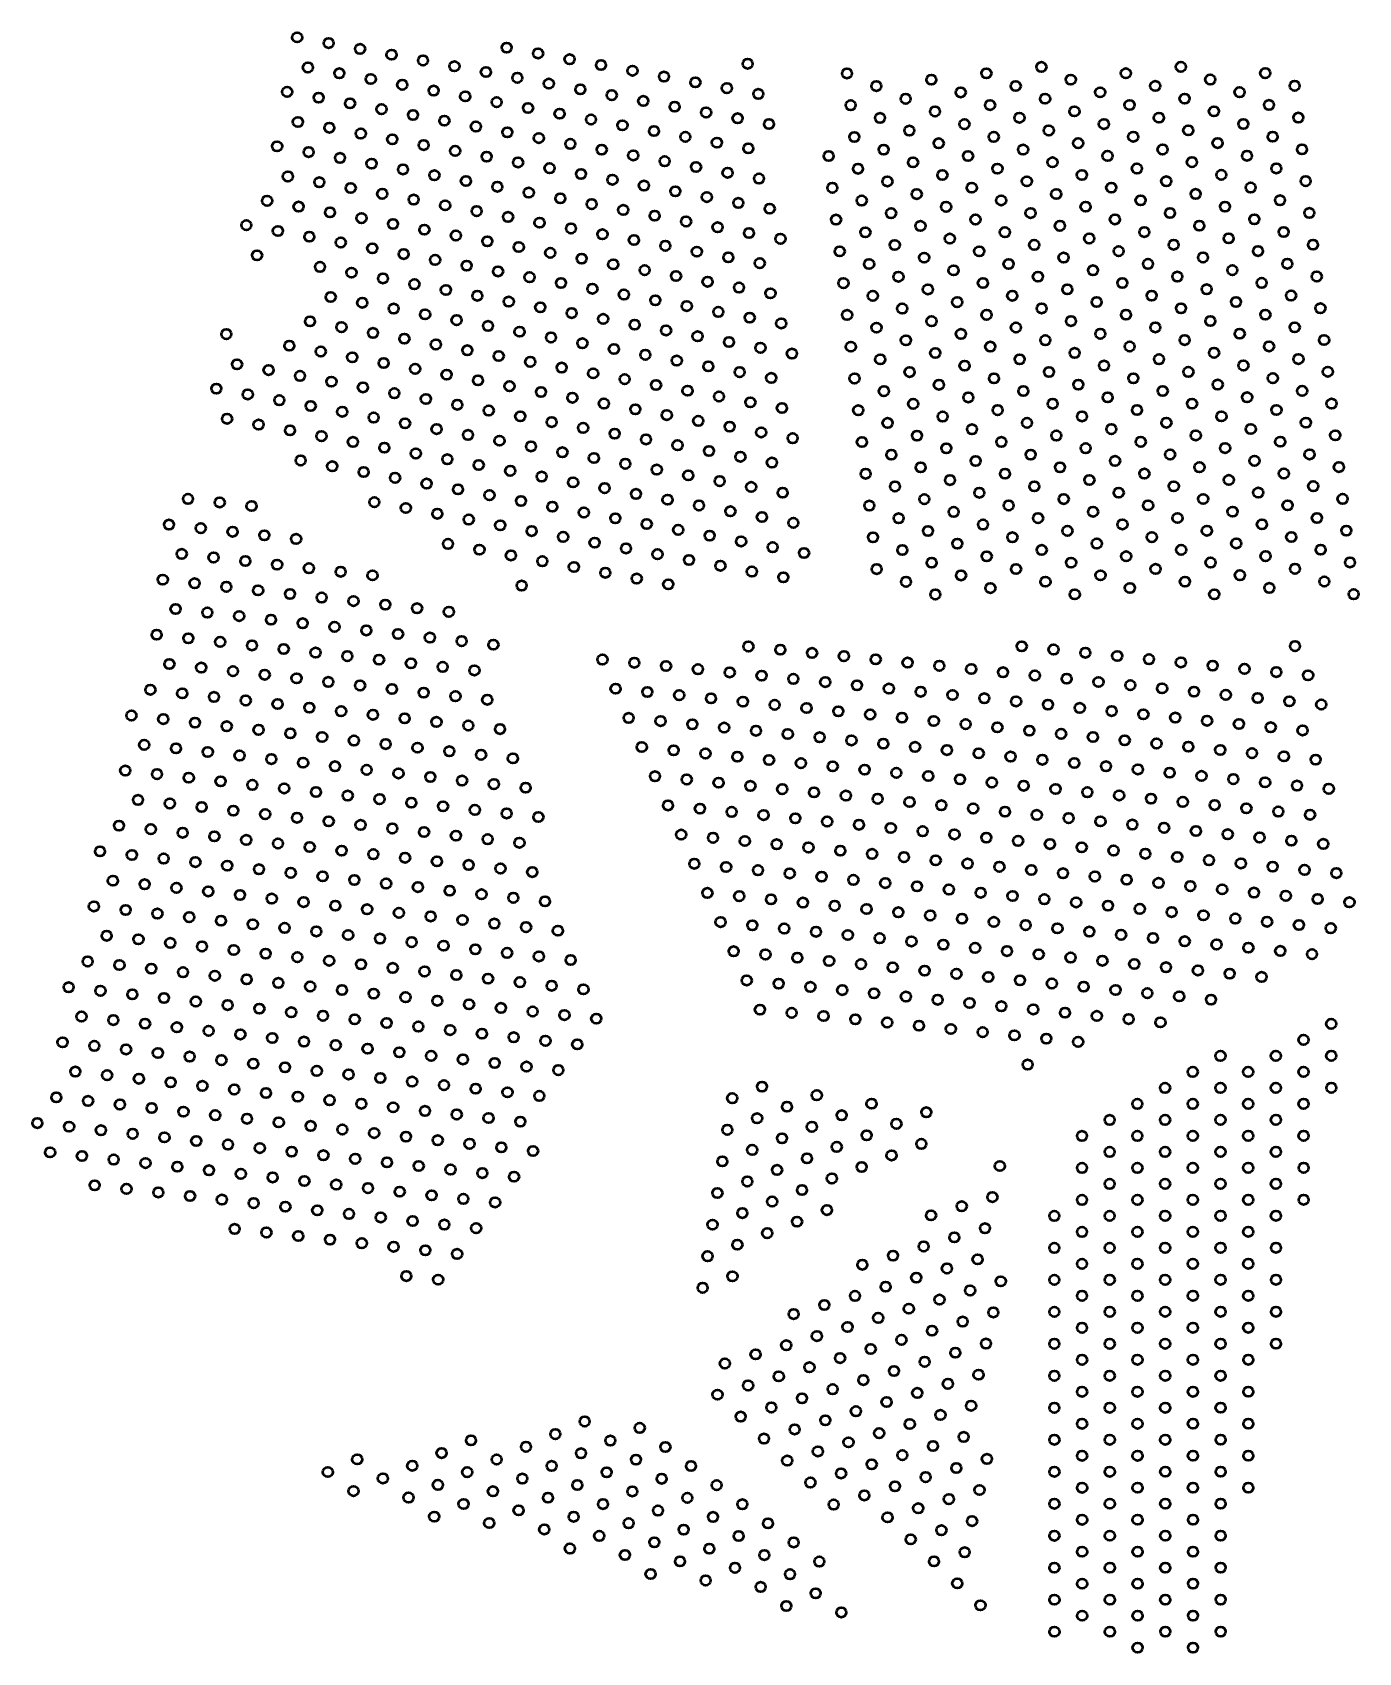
# Model space of a CAD drawing. Header units: millimetres. Extents: x 122 to 472, y 137 to 339.
# Drawn here: x 121.5 to 287.4, y 136.7 to 339.3 of the extents above; entities that cross this region are included whole.
import ezdxf

# ---------------------------------------------------------------- set-up
doc = ezdxf.new("R2010")
doc.units = ezdxf.units.MM
doc.header["$LTSCALE"] = 0.75
doc.layers.add('Visible', color=7, linetype='Continuous', lineweight=50)

msp = doc.modelspace()

# ---------------------------------------------------------------- linework, layer by layer
at = {"layer": 'Visible'}
for centre in [(154.639261, 338.665163), (158.57341, 337.942341), (162.507558, 337.219519), (166.441707, 336.496696), (170.375856, 335.773874), (180.837211, 337.373891), (184.77136, 336.651069), (188.705509, 335.928246), (155.980353, 334.896679), (159.914501, 334.173857), (174.310005, 335.051052), (178.244154, 334.328229), (192.639658, 335.205424), (196.573807, 334.482602), (200.507956, 333.759779), (210.969311, 335.359797), (223.397479, 334.153573), (240.833071, 334.165666), (247.71499, 334.965158), (258.268662, 334.177758), (265.150582, 334.977251), (275.704254, 334.18985), (153.387296, 331.851018), (163.84865, 333.451035), (167.782799, 332.728212), (171.716948, 332.00539), (182.178303, 333.605407), (186.112452, 332.882585), (190.046601, 332.159762), (204.442105, 333.036957), (208.376254, 332.314135), (227.069233, 332.566681), (233.951152, 333.366173), (237.622905, 331.779281), (244.504824, 332.578773), (251.386743, 333.378266), (255.058497, 331.791373), (261.940416, 332.590865), (268.822335, 333.390358), (272.494088, 331.803465), (279.376007, 332.602958), (157.321445, 331.128195), (161.255593, 330.405373), (165.189742, 329.682551), (175.651097, 331.282568), (179.585246, 330.559745), (183.519395, 329.836923), (193.98075, 331.43694), (197.914899, 330.714118), (201.849048, 329.991295), (212.310403, 331.591312), (223.859067, 330.180296), (230.740986, 330.979788), (241.294658, 330.192388), (248.176577, 330.99188), (258.73025, 330.20448), (265.612169, 331.003973), (276.165841, 330.216572), (154.728388, 328.082534), (169.123891, 328.959728), (173.05804, 328.236906), (187.453544, 329.114101), (191.387693, 328.391278), (195.321842, 327.668456), (205.783197, 329.268473), (209.717346, 328.545651), (213.651495, 327.822828), (227.53082, 328.593403), (234.412739, 329.392895), (238.084492, 327.806003), (244.966411, 328.605495), (251.848331, 329.404988), (255.520084, 327.818095), (262.402003, 328.617587), (269.283922, 329.41708), (272.955675, 327.830187), (279.837594, 328.62968), (158.662536, 327.359711), (162.596685, 326.636889), (166.530834, 325.914066), (176.992189, 327.514084), (180.926338, 326.791261), (184.860487, 326.068439), (199.255991, 326.945634), (203.19014, 326.222811), (224.320654, 326.207018), (231.202573, 327.00651), (241.756245, 326.21911), (248.638165, 327.018602), (259.191837, 326.231202), (266.073756, 327.030695), (276.627428, 326.243295), (152.135331, 325.036872), (156.069479, 324.314049), (160.003628, 323.591227), (170.464983, 325.191244), (174.399132, 324.468422), (178.333281, 323.745599), (188.794636, 325.345617), (192.728785, 324.622794), (196.662934, 323.899972), (207.124289, 325.499989), (211.058438, 324.777167), (221.110488, 323.820632), (227.992407, 324.620125), (234.874326, 325.419617), (238.546079, 323.832725), (245.427999, 324.632217), (252.309918, 325.43171), (255.981671, 323.844817), (262.86359, 324.64431), (269.745509, 325.443802), (273.417263, 323.856909), (280.299182, 324.656402), (163.937777, 322.868405), (167.871926, 322.145582), (182.26743, 323.022777), (186.201579, 322.299955), (190.135728, 321.577132), (200.597083, 323.17715), (204.531232, 322.454327), (208.465381, 321.731505), (224.782241, 322.23374), (231.66416, 323.033232), (242.217833, 322.245832), (249.099752, 323.045325), (259.653424, 322.257924), (266.535343, 323.057417), (277.089016, 322.270017), (153.476423, 321.268388), (157.410571, 320.545565), (161.34472, 319.822743), (171.806075, 321.42276), (175.740224, 320.699938), (179.674373, 319.977115), (194.069877, 320.85431), (198.004026, 320.131488), (212.39953, 321.008683), (221.572075, 319.847355), (228.453994, 320.646847), (235.335913, 321.44634), (239.007667, 319.859447), (245.889586, 320.658939), (252.771505, 321.458432), (256.443258, 319.871539), (263.325177, 320.671032), (270.207097, 321.470524), (273.87885, 319.883631), (280.760769, 320.683124), (150.883366, 318.222726), (154.817514, 317.499904), (165.278869, 319.099921), (169.213018, 318.377098), (173.147167, 317.654276), (183.608522, 319.254293), (187.542671, 318.531471), (191.47682, 317.808648), (201.938175, 319.408665), (205.872324, 318.685843), (209.806473, 317.963021), (225.243828, 318.260462), (232.125747, 319.059954), (235.797501, 317.473062), (242.67942, 318.272554), (249.561339, 319.072047), (253.233092, 317.485154), (260.115011, 318.284646), (266.996931, 319.084139), (270.668684, 317.497246), (277.550603, 318.296739), (158.751663, 316.777081), (162.685812, 316.054259), (177.081316, 316.931454), (181.015465, 316.208631), (184.949614, 315.485809), (195.410969, 317.085826), (199.345118, 316.363004), (203.279267, 315.640181), (213.740622, 317.240198), (222.033662, 315.874077), (228.915581, 316.673569), (239.469254, 315.886169), (246.351173, 316.685661), (256.904845, 315.898261), (263.786765, 316.697754), (274.340437, 315.910354), (281.222356, 316.709846), (148.290309, 315.177064), (152.224457, 314.454242), (156.158606, 313.731419), (166.619961, 315.331437), (170.55411, 314.608614), (174.488259, 313.885792), (188.883763, 314.762987), (192.817912, 314.040164), (207.213416, 314.917359), (211.147565, 314.194537), (215.081714, 313.471714), (225.705415, 314.287184), (232.587335, 315.086676), (236.259088, 313.499784), (243.141007, 314.299276), (250.022926, 315.098769), (253.694679, 313.511876), (260.576599, 314.311369), (267.458518, 315.110861), (271.130271, 313.523968), (278.01219, 314.323461), (149.631401, 311.40858), (160.092755, 313.008597), (164.026904, 312.285775), (167.961053, 311.562952), (178.422408, 313.16297), (182.356557, 312.440147), (186.290706, 311.717325), (196.752061, 313.317342), (200.68621, 312.59452), (204.620359, 311.871697), (222.495249, 311.900799), (229.377169, 312.700291), (239.930841, 311.912891), (246.81276, 312.712384), (257.366433, 311.924983), (264.248352, 312.724476), (274.802024, 311.937076), (281.683943, 312.736568), (157.499698, 309.962935), (171.895202, 310.84013), (175.829351, 310.117308), (179.7635, 309.394485), (190.224855, 310.994503), (194.159004, 310.27168), (198.093153, 309.548858), (208.554508, 311.148875), (212.488657, 310.426053), (226.167003, 310.313906), (233.048922, 311.113399), (236.720675, 309.526506), (243.602594, 310.325998), (250.484513, 311.125491), (254.156267, 309.538598), (261.038186, 310.338091), (267.920105, 311.137583), (271.591858, 309.55069), (278.473777, 310.350183), (161.433847, 309.240113), (165.367996, 308.517291), (169.302145, 307.794468), (183.697649, 308.671663), (187.631798, 307.948841), (202.027302, 308.826035), (205.961451, 308.103213), (209.8956, 307.380391), (222.956837, 307.927521), (229.838756, 308.727013), (240.392428, 307.939613), (247.274347, 308.739106), (257.82802, 307.951705), (264.709939, 308.751198), (275.263611, 307.963798), (282.145531, 308.76329), (158.84079, 306.194451), (162.774939, 305.471629), (173.236294, 307.071646), (177.170443, 306.348824), (181.104592, 305.626001), (191.565947, 307.226018), (195.500096, 306.503196), (199.434245, 305.780374), (213.829749, 306.657568), (226.62859, 306.340628), (233.510509, 307.140121), (237.182262, 305.553228), (244.064181, 306.35272), (250.946101, 307.152213), (254.617854, 305.56532), (261.499773, 306.364813), (268.381692, 307.164305), (272.053445, 305.577413), (278.935365, 306.376905), (166.709088, 304.748807), (170.643237, 304.025984), (174.577386, 303.303162), (185.038741, 304.903179), (188.97289, 304.180357), (192.907039, 303.457534), (203.368394, 305.057551), (207.302543, 304.334729), (211.236692, 303.611907), (223.418424, 303.954243), (230.300343, 304.753735), (240.854015, 303.966335), (247.735935, 304.765828), (258.289607, 303.978428), (265.171526, 304.77792), (275.725199, 303.99052), (282.607118, 304.790012), (145.786379, 301.548772), (156.247733, 303.14879), (160.181882, 302.425967), (164.116031, 301.703145), (178.511535, 302.58034), (182.445684, 301.857517), (196.841188, 302.734712), (200.775337, 302.01189), (204.709486, 301.289067), (215.17084, 302.889084), (227.090177, 302.36735), (233.972096, 303.166843), (237.643849, 301.57995), (244.525769, 302.379443), (251.407688, 303.178935), (255.079441, 301.592042), (261.96136, 302.391535), (268.843279, 303.191027), (272.515033, 301.604135), (279.396952, 302.403627), (153.654676, 300.103128), (157.588825, 299.380305), (168.05018, 300.980323), (171.984329, 300.2575), (175.918478, 299.534678), (186.379833, 301.134695), (190.313982, 300.411873), (194.248131, 299.68905), (208.643635, 300.566245), (212.577784, 299.843423), (223.880011, 299.980965), (230.76193, 300.780458), (241.315603, 299.993057), (248.197522, 300.79255), (258.751194, 300.00515), (265.633113, 300.804642), (276.186786, 300.017242), (283.068705, 300.816734), (147.12747, 297.780288), (161.522974, 298.657483), (165.457123, 297.934661), (169.391272, 297.211838), (179.852627, 298.811856), (183.786776, 298.089033), (187.720925, 297.366211), (198.18228, 298.966228), (202.116429, 298.243406), (206.050578, 297.520583), (216.511932, 299.1206), (227.551764, 298.394072), (234.433683, 299.193565), (238.105437, 297.606672), (244.987356, 298.406165), (251.869275, 299.205657), (255.541028, 297.618765), (262.422947, 298.418257), (269.304867, 299.217749), (272.97662, 297.630857), (279.858539, 298.430349), (151.061619, 297.057466), (154.995768, 296.334644), (158.929917, 295.611821), (173.325421, 296.489016), (177.25957, 295.766194), (191.655074, 296.643388), (195.589223, 295.920566), (199.523372, 295.197744), (209.984727, 296.797761), (213.918875, 296.074939), (224.341598, 296.007687), (231.223517, 296.80718), (234.895271, 295.220287), (241.77719, 296.01978), (248.659109, 296.819272), (252.330862, 295.232379), (259.212781, 296.031872), (266.094701, 296.831364), (269.766454, 295.244472), (276.648373, 296.043964), (283.530292, 296.843457), (144.534414, 294.734627), (148.468562, 294.011804), (152.402711, 293.288982), (162.864066, 294.888999), (166.798215, 294.166177), (170.732364, 293.443354), (181.193719, 295.043371), (185.127868, 294.320549), (189.062017, 293.597727), (203.457521, 294.474921), (207.39167, 293.752099), (228.013351, 294.420795), (238.567024, 293.633394), (245.448943, 294.432887), (256.002615, 293.645487), (262.884535, 294.444979), (273.438207, 293.657579), (280.320126, 294.457071), (156.33686, 292.56616), (160.271009, 291.843337), (174.666513, 292.720532), (178.600662, 291.99771), (182.534811, 291.274887), (192.996166, 292.874904), (196.930315, 292.152082), (200.864464, 291.42926), (211.325819, 293.029277), (215.259967, 292.306454), (224.803185, 292.034409), (231.685105, 292.833902), (235.356858, 291.247009), (242.238777, 292.046502), (249.120696, 292.845994), (252.792449, 291.259101), (259.674369, 292.058594), (266.556288, 292.858086), (270.228041, 291.271194), (277.10996, 292.070686), (283.991879, 292.870179), (145.875505, 290.966143), (149.809654, 290.24332), (153.743803, 289.520498), (164.205158, 291.120515), (168.139307, 290.397693), (172.073456, 289.67487), (186.46896, 290.552065), (190.403109, 289.829243), (194.337258, 289.10642), (204.798613, 290.706437), (208.732762, 289.983615), (212.66691, 289.260793), (228.474939, 290.447517), (239.028611, 289.660116), (245.91053, 290.459609), (256.464203, 289.672209), (263.346122, 290.471701), (273.899794, 289.684301), (280.781713, 290.483794), (157.677952, 288.797676), (161.612101, 288.074853), (165.54625, 287.352031), (176.007605, 288.952048), (179.941754, 288.229226), (183.875903, 287.506403), (198.271407, 288.383598), (202.205556, 287.660776), (216.601059, 288.53797), (225.264773, 288.061131), (232.146692, 288.860624), (235.818445, 287.273731), (242.700364, 288.073224), (249.582283, 288.872716), (253.254037, 287.285824), (260.135956, 288.085316), (267.017875, 288.884809), (270.689628, 287.297916), (277.571547, 288.097408), (284.453467, 288.896901), (155.084895, 285.752014), (169.480399, 286.629208), (173.414548, 285.906386), (177.348697, 285.183564), (187.810052, 286.783581), (191.744201, 286.060759), (195.67835, 285.337936), (206.139705, 286.937953), (210.073853, 286.215131), (214.008002, 285.492309), (228.936526, 286.474239), (239.490198, 285.686839), (246.372117, 286.486331), (256.92579, 285.698931), (263.807709, 286.498423), (274.361381, 285.711023), (281.243301, 286.510516), (159.019044, 285.029191), (162.953193, 284.306369), (166.887342, 283.583547), (181.282846, 284.460741), (185.216995, 283.737919), (199.612499, 284.615114), (203.546648, 283.892292), (207.480797, 283.169469), (225.72636, 284.087854), (232.608279, 284.887346), (236.280032, 283.300453), (243.161951, 284.099946), (250.043871, 284.899438), (253.715624, 283.312546), (260.597543, 284.112038), (267.479462, 284.911531), (271.151215, 283.324638), (278.033135, 284.12413), (284.915054, 284.923623), (170.821491, 282.860724), (174.75564, 282.137902), (178.689789, 281.41508), (189.151144, 283.015097), (193.085293, 282.292274), (197.019442, 281.569452), (211.414945, 282.446647), (215.349094, 281.723825), (229.398113, 282.500961), (239.951785, 281.713561), (246.833705, 282.513053), (257.387377, 281.725653), (264.269296, 282.525145), (274.822969, 281.737745), (281.704888, 282.537238), (140.983669, 280.95294), (144.958633, 280.506111), (148.933598, 280.059282), (164.294285, 280.537885), (168.228434, 279.815063), (172.162583, 279.09224), (182.623938, 280.692257), (186.558087, 279.969435), (190.492236, 279.246613), (200.953591, 280.84663), (204.88774, 280.123807), (208.821888, 279.400985), (226.187947, 280.114576), (233.069866, 280.914068), (236.741619, 279.327175), (243.623539, 280.126668), (250.505458, 280.92616), (254.177211, 279.339268), (261.05913, 280.13876), (267.941049, 280.938253), (271.612803, 279.35136), (278.494722, 280.150853), (285.376641, 280.950345), (138.609221, 277.733935), (142.584186, 277.287106), (176.096732, 278.369418), (180.030881, 277.646596), (194.426385, 278.52379), (198.360534, 277.800968), (202.294683, 277.078146), (212.756037, 278.678163), (216.690186, 277.95534), (229.8597, 278.527683), (240.413373, 277.740283), (247.295292, 278.539775), (250.967045, 276.952883), (257.848964, 277.752375), (264.730883, 278.551868), (268.402637, 276.964975), (275.284556, 277.764467), (282.166475, 278.56396), (285.838228, 276.977067), (146.55915, 276.840276), (150.534115, 276.393447), (154.50908, 275.946618), (173.503675, 275.323756), (183.96503, 276.923773), (187.899179, 276.200951), (191.833328, 275.478129), (206.228831, 276.355323), (210.16298, 275.632501), (226.649534, 276.141298), (233.531453, 276.94079), (237.203207, 275.353898), (244.085126, 276.15339), (254.638798, 275.36599), (261.520717, 276.165482), (272.07439, 275.378082), (278.956309, 276.177575), (140.209738, 274.0681), (144.184703, 273.621271), (148.159667, 273.174442), (177.437824, 274.600934), (181.371973, 273.878112), (185.306122, 273.155289), (195.767477, 274.755306), (199.701626, 274.032484), (203.635775, 273.309662), (214.097129, 274.909679), (218.031278, 274.186856), (230.321287, 274.554405), (233.993041, 272.967512), (240.87496, 273.767005), (247.756879, 274.566497), (251.428632, 272.979605), (258.310551, 273.779097), (265.192471, 274.57859), (268.864224, 272.991697), (275.746143, 273.791189), (282.628062, 274.590682), (286.299815, 273.003789), (152.134632, 272.727612), (156.109597, 272.280783), (160.084561, 271.833954), (164.059526, 271.387125), (189.240271, 272.432467), (193.17442, 271.709645), (197.108569, 270.986822), (207.569923, 272.586839), (211.504072, 271.864017), (215.438221, 271.141195), (227.111121, 272.16802), (237.664794, 271.38062), (244.546713, 272.180112), (255.100385, 271.392712), (261.982305, 272.192204), (272.535977, 271.404804), (279.417896, 272.204297), (137.83529, 270.849094), (141.810255, 270.402265), (145.78522, 269.955436), (149.760184, 269.508607), (153.735149, 269.061778), (182.713065, 270.109627), (201.042718, 270.264), (230.782875, 270.581127), (234.454628, 268.994234), (241.336547, 269.793727), (248.218466, 270.593219), (251.890219, 269.006327), (258.772139, 269.805819), (265.654058, 270.605312), (269.325811, 269.018419), (276.20773, 269.817912), (283.089649, 270.617404), (286.761403, 269.030511), (139.435807, 267.183259), (157.710114, 268.614948), (161.685078, 268.168119), (165.660043, 267.72129), (169.635007, 267.274461), (173.609972, 266.827632), (143.410772, 266.73643), (147.385737, 266.289601), (151.360701, 265.842772), (155.335666, 265.395943), (159.310631, 264.949114), (137.06136, 263.964253), (141.036324, 263.517424), (145.011289, 263.070595), (163.285595, 264.502284), (167.26056, 264.055455), (171.235524, 263.608626), (175.210489, 263.161797), (148.986254, 262.623766), (152.961218, 262.176937), (156.936183, 261.730108), (160.911148, 261.283279), (164.886112, 260.83645), (179.185454, 262.714968), (192.817843, 260.859123), (211.075272, 262.492), (215.054917, 262.088979), (219.034562, 261.685958), (223.014207, 261.282936), (226.993852, 260.879915), (245.251281, 262.512793), (249.230926, 262.109772), (253.21057, 261.70675), (257.190215, 261.303729), (261.16986, 260.900708), (279.427289, 262.533585), (138.661877, 260.298418), (142.636841, 259.851589), (146.611806, 259.40476), (150.586771, 258.957931), (168.861077, 260.389621), (172.836041, 259.942791), (176.811006, 259.495962), (196.797488, 260.456101), (200.777133, 260.05308), (204.756778, 259.650059), (208.736423, 259.247037), (212.716068, 258.844016), (230.973497, 260.476894), (234.953142, 260.073873), (238.932786, 259.670851), (242.912431, 259.26783), (246.892076, 258.864809), (265.149505, 260.497686), (269.12915, 260.094665), (273.108795, 259.691644), (277.08844, 259.288622), (281.068085, 258.885601), (136.287429, 257.079413), (154.561735, 258.511102), (158.5367, 258.064273), (162.511665, 257.617444), (166.486629, 257.170615), (170.461594, 256.723786), (194.458639, 257.211138), (198.438284, 256.808117), (216.695713, 258.440995), (220.675358, 258.037973), (224.655003, 257.634952), (228.634647, 257.231931), (232.614292, 256.82891), (250.871721, 258.461787), (254.851366, 258.058766), (258.831011, 257.655745), (262.810656, 257.252723), (266.790301, 256.849702), (140.262394, 256.632583), (144.237358, 256.185754), (148.212323, 255.738925), (152.187288, 255.292096), (156.162252, 254.845267), (174.436558, 256.276957), (178.411523, 255.830127), (202.417929, 256.405096), (206.397574, 256.002074), (210.377219, 255.599053), (214.356863, 255.196032), (218.336508, 254.793011), (236.593937, 256.425888), (240.573582, 256.022867), (244.553227, 255.619846), (248.532872, 255.216824), (252.512517, 254.813803), (270.769946, 256.446681), (274.749591, 256.043659), (278.729236, 255.640638), (282.708881, 255.237617), (133.912981, 253.860407), (137.887946, 253.413578), (141.862911, 252.966749), (160.137217, 254.398438), (164.112181, 253.951609), (168.087146, 253.50478), (172.062111, 253.057951), (196.099435, 253.563154), (200.07908, 253.160133), (204.058724, 252.757111), (222.316153, 254.389989), (226.295798, 253.986968), (230.275443, 253.583947), (234.255088, 253.180925), (238.234733, 252.777904), (256.492162, 254.410782), (260.471807, 254.00776), (264.451452, 253.604739), (268.431097, 253.201718), (272.410742, 252.798697), (145.837875, 252.519919), (149.81284, 252.07309), (153.787805, 251.626261), (157.762769, 251.179432), (161.737734, 250.732603), (176.037075, 252.611122), (180.01204, 252.164293), (208.038369, 252.35409), (212.018014, 251.951069), (215.997659, 251.548048), (219.977304, 251.145026), (223.956949, 250.742005), (242.214378, 252.374883), (246.194023, 251.971861), (250.173668, 251.56884), (254.153313, 251.165819), (258.132958, 250.762797), (276.390387, 252.395675), (280.370032, 251.992654), (135.513498, 250.194572), (139.488463, 249.747743), (143.463428, 249.300914), (147.438392, 248.854085), (165.712698, 250.285774), (169.687663, 249.838945), (173.662628, 249.392116), (177.637592, 248.945287), (197.74023, 249.91517), (201.719875, 249.512149), (205.69952, 249.109127), (209.679165, 248.706106), (227.936594, 250.338984), (231.916239, 249.935962), (235.895884, 249.532941), (239.875529, 249.12992), (243.855174, 248.726898), (262.112603, 250.359776), (266.092248, 249.956755), (270.071893, 249.553734), (274.051538, 249.150712), (278.031182, 248.747691), (133.139051, 246.975566), (151.413357, 248.407255), (155.388322, 247.960426), (159.363286, 247.513597), (163.338251, 247.066768), (167.313215, 246.619939), (181.612557, 248.498458), (213.65881, 248.303085), (217.638455, 247.900063), (221.6181, 247.497042), (225.597745, 247.094021), (229.57739, 246.690999), (247.834819, 248.323877), (251.814464, 247.920856), (255.794109, 247.517835), (259.773754, 247.114813), (263.753399, 246.711792), (282.010827, 248.34467), (137.114015, 246.528737), (141.08898, 246.081908), (145.063945, 245.635079), (149.038909, 245.18825), (153.013874, 244.741421), (171.28818, 246.17311), (175.263145, 245.726281), (179.238109, 245.279452), (183.213074, 244.832623), (199.381026, 246.267186), (203.360671, 245.864164), (207.340316, 245.461143), (211.319961, 245.058122), (215.299606, 244.6551), (233.557035, 246.287978), (237.53668, 245.884957), (241.516325, 245.481935), (245.49597, 245.078914), (249.475615, 244.675893), (267.733043, 246.308771), (271.712688, 245.905749), (275.692333, 245.502728), (279.671978, 245.099707), (283.651623, 244.696685), (134.739568, 243.309731), (138.714532, 242.862902), (156.988839, 244.294592), (160.963803, 243.847762), (164.938768, 243.400933), (168.913732, 242.954104), (201.021822, 242.619201), (219.279251, 244.252079), (223.258896, 243.849058), (227.238541, 243.446036), (231.218186, 243.043015), (235.197831, 242.639994), (253.455259, 244.272872), (257.434904, 243.86985), (261.414549, 243.466829), (265.394194, 243.063808), (269.373839, 242.660786), (142.689497, 242.416073), (146.664462, 241.969244), (150.639426, 241.522415), (154.614391, 241.075586), (158.589355, 240.628757), (172.888697, 242.507275), (176.863662, 242.060446), (180.838626, 241.613617), (184.813591, 241.166788), (205.001467, 242.21618), (208.981112, 241.813159), (212.960757, 241.410137), (216.940402, 241.007116), (220.920047, 240.604095), (239.177476, 242.236973), (243.15712, 241.833951), (247.136765, 241.43093), (251.11641, 241.027909), (255.096055, 240.624887), (273.353484, 242.257765), (277.333129, 241.854744), (281.312774, 241.451722), (132.36512, 240.090725), (136.340085, 239.643896), (140.315049, 239.197067), (144.290014, 238.750238), (162.56432, 240.181928), (166.539285, 239.735098), (170.514249, 239.288269), (174.489214, 238.84144), (202.662618, 238.971217), (206.642263, 238.568196), (224.899692, 240.201073), (228.879336, 239.798052), (232.858981, 239.395031), (236.838626, 238.99201), (240.818271, 238.588988), (259.0757, 240.221866), (263.055345, 239.818845), (267.03499, 239.415823), (271.014635, 239.012802), (274.99428, 238.609781), (129.990672, 236.87172), (148.264979, 238.303409), (152.239943, 237.85658), (156.214908, 237.409751), (160.189872, 236.962922), (164.164837, 236.516093), (178.464179, 238.394611), (182.439143, 237.947782), (210.621908, 238.165174), (214.601553, 237.762153), (218.581197, 237.359132), (222.560842, 236.956111), (226.540487, 236.553089), (244.797916, 238.185967), (248.777561, 237.782946), (252.757206, 237.379924), (256.736851, 236.976903), (260.716496, 236.573882), (278.973925, 238.206759), (282.95357, 237.803738), (133.965637, 236.42489), (137.940602, 235.978061), (141.915566, 235.531232), (145.890531, 235.084403), (149.865496, 234.637574), (168.139802, 236.069264), (172.114766, 235.622434), (176.089731, 235.175605), (180.064696, 234.728776), (204.303413, 235.323233), (208.283058, 234.920211), (212.262703, 234.51719), (230.520132, 236.150068), (234.499777, 235.747047), (238.479422, 235.344025), (242.459067, 234.941004), (246.438712, 234.537983), (264.696141, 236.17086), (268.675786, 235.767839), (272.655431, 235.364818), (276.635076, 234.961797), (280.614721, 234.558775), (131.591189, 233.205885), (135.566154, 232.759056), (153.84046, 234.190745), (157.815425, 233.743916), (161.790389, 233.297087), (165.765354, 232.850258), (169.740319, 232.403429), (184.03966, 234.281947), (216.242348, 234.114169), (220.221993, 233.711148), (224.201638, 233.308126), (228.181283, 232.905105), (232.160928, 232.502084), (250.418357, 234.134961), (254.398002, 233.73194), (258.377647, 233.328919), (262.357292, 232.925897), (266.336937, 232.522876), (284.594366, 234.155754), (139.541119, 232.312227), (143.516083, 231.865397), (147.491048, 231.418568), (151.466013, 230.971739), (155.440977, 230.52491), (173.715283, 231.9566), (177.690248, 231.50977), (181.665213, 231.062941), (185.640177, 230.616112), (205.944209, 231.675249), (209.923854, 231.272227), (213.903499, 230.869206), (217.883144, 230.466185), (236.140573, 232.099062), (240.120218, 231.696041), (244.099863, 231.29302), (248.079508, 230.889998), (252.059153, 230.486977), (270.316582, 232.119855), (274.296227, 231.716834), (278.275872, 231.313812), (282.255516, 230.910791), (286.235161, 230.50777), (129.216742, 229.986879), (133.191706, 229.54005), (137.166671, 229.093221), (141.141636, 228.646392), (159.415942, 230.078081), (163.390906, 229.631252), (167.365871, 229.184423), (171.340836, 228.737594), (221.862789, 230.063163), (225.842434, 229.660142), (229.822079, 229.257121), (233.801724, 228.854099), (237.781369, 228.451078), (256.038798, 230.083956), (260.018443, 229.680934), (263.998088, 229.277913), (267.977732, 228.874892), (271.957377, 228.471871), (130.817259, 226.321044), (145.1166, 228.199563), (149.091565, 227.752733), (153.066529, 227.305904), (157.041494, 226.859075), (161.016459, 226.412246), (175.3158, 228.290765), (179.290765, 227.843936), (183.26573, 227.397107), (187.240694, 226.950277), (207.585005, 228.027264), (211.56465, 227.624243), (215.544295, 227.221222), (219.52394, 226.8182), (223.503585, 226.415179), (241.761014, 228.048057), (245.740659, 227.645035), (249.720304, 227.242014), (253.699949, 226.838993), (257.679593, 226.435972), (275.937022, 228.068849), (279.916667, 227.665828), (283.896312, 227.262807), (134.792223, 225.874215), (138.767188, 225.427386), (142.742153, 224.980557), (146.717117, 224.533728), (164.991423, 225.965417), (168.966388, 225.518588), (172.941353, 225.071759), (176.916317, 224.62493), (209.225801, 224.37928), (227.48323, 226.012158), (231.462875, 225.609136), (235.44252, 225.206115), (239.422165, 224.803094), (243.401809, 224.400072), (261.659238, 226.03295), (265.638883, 225.629929), (269.618528, 225.226908), (273.598173, 224.823886), (277.577818, 224.420865), (128.442811, 223.102038), (132.417776, 222.655209), (150.692082, 224.086899), (154.667046, 223.640069), (158.642011, 223.19324), (162.616976, 222.746411), (166.59194, 222.299582), (180.891282, 224.178101), (184.866246, 223.731272), (188.841211, 223.284443), (213.205446, 223.976259), (217.185091, 223.573237), (221.164736, 223.170216), (225.144381, 222.767195), (229.124026, 222.364173), (247.381454, 223.997051), (251.361099, 223.59403), (255.340744, 223.191009), (259.320389, 222.787987), (263.300034, 222.384966), (281.557463, 224.017844), (136.39274, 222.20838), (140.367705, 221.761551), (144.34267, 221.314722), (148.317634, 220.867893), (152.292599, 220.421064), (170.566905, 221.852753), (174.54187, 221.405924), (178.516834, 220.959095), (182.491799, 220.512266), (210.866597, 220.731296), (214.846242, 220.328274), (233.10367, 221.961152), (237.083315, 221.558131), (241.06296, 221.15511), (245.042605, 220.752088), (249.02225, 220.349067), (267.279679, 221.981945), (271.259324, 221.578923), (275.238969, 221.175902), (126.068363, 219.883032), (130.043328, 219.436203), (134.018293, 218.989374), (137.993257, 218.542545), (156.267563, 219.974235), (160.242528, 219.527405), (164.217493, 219.080576), (168.192457, 218.633747), (186.466763, 220.065437), (190.441728, 219.618608), (218.825886, 219.925253), (222.805531, 219.522232), (226.785176, 219.11921), (230.764821, 218.716189), (234.744466, 218.313168), (253.001895, 219.946046), (256.98154, 219.543024), (260.961185, 219.140003), (264.94083, 218.736982), (268.920475, 218.33396), (127.66888, 216.217198), (141.968222, 218.095716), (145.943187, 217.648887), (149.918151, 217.202058), (153.893116, 216.755229), (157.86808, 216.3084), (172.167422, 218.186918), (176.142387, 217.740089), (180.117351, 217.29326), (184.092316, 216.846431), (188.06728, 216.399602), (212.507392, 217.083311), (216.487037, 216.68029), (220.466682, 216.277269), (238.724111, 217.910147), (242.703756, 217.507125), (246.683401, 217.104104), (250.663046, 216.701083), (254.642691, 216.298061), (131.643845, 215.770368), (135.61881, 215.323539), (139.593774, 214.87671), (143.568739, 214.429881), (161.843045, 215.861571), (165.81801, 215.414741), (169.792974, 214.967912), (173.767939, 214.521083), (192.042245, 215.952773), (224.446327, 215.874248), (228.425972, 215.471226), (232.405617, 215.068205), (236.385262, 214.665184), (240.364907, 214.262162), (258.622336, 215.89504), (262.601981, 215.492019), (283.95844, 215.304671), (125.294433, 212.998192), (129.269397, 212.551363), (147.543703, 213.983052), (151.518668, 213.536223), (155.493633, 213.089394), (159.468597, 212.642565), (163.443562, 212.195736), (177.742904, 214.074254), (181.717868, 213.627425), (185.692833, 213.180596), (189.667797, 212.733767), (244.344552, 213.859141), (248.324197, 213.45612), (252.303842, 213.053098), (280.495092, 213.303365), (133.244362, 212.104534), (137.219327, 211.657704), (141.194291, 211.210875), (145.169256, 210.764046), (149.14422, 210.317217), (167.418527, 211.748907), (171.393491, 211.302078), (175.368456, 210.855248), (179.34342, 210.408419), (245.985348, 210.211157), (270.103542, 211.299448), (277.031745, 211.302059), (283.959948, 211.304671), (126.89495, 209.332357), (130.869914, 208.885528), (134.844879, 208.438699), (153.119185, 209.870388), (157.09415, 209.423559), (161.069114, 208.97673), (165.044079, 208.529901), (169.019044, 208.083072), (183.318385, 209.96159), (187.29335, 209.514761), (266.640195, 209.298142), (273.568397, 209.300754), (280.4966, 209.303365), (124.520502, 206.113351), (138.819844, 207.99187), (142.794808, 207.54504), (146.769773, 207.098211), (150.744737, 206.651382), (154.719702, 206.204553), (172.994008, 207.636243), (176.968973, 207.189414), (180.943937, 206.742584), (184.918902, 206.295755), (212.777607, 207.449787), (219.623036, 206.382034), (263.176847, 207.296837), (270.10505, 207.299448), (277.033253, 207.30206), (283.961455, 207.304671), (128.495467, 205.666522), (132.470431, 205.219693), (136.445396, 204.772864), (140.420361, 204.326035), (158.694667, 205.757724), (162.669631, 205.310895), (166.644596, 204.864066), (170.619561, 204.417237), (209.046658, 206.007558), (215.892088, 204.939805), (226.468465, 205.314281), (233.313895, 204.246528), (259.7135, 205.295531), (266.641702, 205.298143), (273.569905, 205.300754), (280.498108, 205.303366), (122.146054, 202.894345), (126.121019, 202.447516), (130.095984, 202.000687), (144.395325, 203.879206), (148.37029, 203.432376), (152.345254, 202.985547), (156.320219, 202.538718), (160.295184, 202.091889), (174.594525, 203.970408), (178.56949, 203.523579), (182.544454, 203.07675), (208.430191, 202.055348), (212.161139, 203.497576), (219.006569, 202.429824), (222.737517, 203.872052), (229.582946, 202.8043), (256.250152, 203.294225), (263.178355, 203.296837), (270.106558, 203.299448), (277.03476, 203.30206), (134.070948, 201.553858), (138.045913, 201.107029), (142.020877, 200.6602), (145.995842, 200.213371), (164.270148, 201.64506), (168.245113, 201.198231), (172.220078, 200.751402), (176.195042, 200.304573), (215.27562, 200.987595), (225.851998, 201.362071), (232.697428, 200.294318), (252.786805, 201.29292), (259.715007, 201.295531), (266.64321, 201.298143), (273.571413, 201.300754), (280.499616, 201.303366), (123.746571, 199.22851), (127.721536, 198.781681), (131.696501, 198.334852), (149.970807, 199.766542), (153.945771, 199.319713), (157.920736, 198.872883), (161.895701, 198.426054), (165.870665, 197.979225), (180.170007, 199.857744), (184.144971, 199.410915), (207.813723, 198.103137), (211.544672, 199.545366), (218.390101, 198.477613), (222.12105, 199.919842), (228.966479, 198.852089), (256.25166, 199.294226), (263.179863, 199.296837), (270.108065, 199.299449), (277.036268, 199.30206), (135.671465, 197.888023), (139.64643, 197.441194), (143.621394, 196.994365), (147.596359, 196.547536), (151.571324, 196.100707), (169.84563, 197.532396), (173.820594, 197.085567), (177.795559, 196.638738), (181.770524, 196.191909), (214.659153, 197.035384), (221.504582, 195.967631), (225.235531, 197.40986), (242.513789, 197.526937), (252.788313, 197.29292), (259.716515, 197.295532), (266.644718, 197.298143), (273.572921, 197.300755), (280.501123, 197.303366), (129.322053, 195.115846), (133.297018, 194.669017), (137.271982, 194.222188), (155.546288, 195.653878), (159.521253, 195.207049), (163.496218, 194.760219), (167.471182, 194.31339), (207.197256, 194.150927), (210.928204, 195.593155), (217.773634, 194.525403), (256.253168, 195.294226), (263.181371, 195.296837), (270.109573, 195.299449), (277.037776, 195.302061), (141.246947, 193.775359), (145.221911, 193.32853), (149.196876, 192.881701), (153.171841, 192.434872), (157.146805, 191.988043), (171.446147, 193.866561), (175.421111, 193.419732), (179.396076, 192.972903), (214.042686, 193.083174), (220.888115, 192.015421), (237.751975, 192.49453), (241.585613, 193.636116), (252.78982, 193.29292), (259.718023, 193.295532), (266.646226, 193.298143), (273.574429, 193.300755), (280.502631, 193.303367), (161.12177, 191.541214), (165.096735, 191.094385), (169.071699, 190.647555), (173.046664, 190.200726), (206.580789, 190.198716), (210.311737, 191.640945), (217.157167, 190.573192), (233.918336, 191.352944), (249.326473, 191.291615), (256.254676, 191.294226), (263.182878, 191.296838), (270.111081, 191.299449), (277.039284, 191.302061), (146.822428, 189.662695), (150.797393, 189.215866), (154.772358, 188.769037), (158.747322, 188.322208), (162.722287, 187.875379), (177.021628, 189.753897), (213.426218, 189.130963), (236.823798, 188.603709), (240.657436, 189.745295), (252.791328, 189.292921), (259.719531, 189.295532), (266.647734, 189.298144), (273.575936, 189.300755), (166.697252, 187.42855), (170.672216, 186.981721), (174.647181, 186.534891), (205.964321, 186.246506), (209.69527, 187.688734), (229.156522, 186.320537), (232.99016, 187.462123), (239.72926, 185.854474), (249.327981, 187.291615), (256.256183, 187.294226), (263.184386, 187.296838), (270.112589, 187.29945), (277.040792, 187.302061), (168.297768, 183.762715), (225.322884, 185.178951), (235.895621, 184.712888), (252.792836, 185.292921), (259.721039, 185.295532), (266.649241, 185.298144), (273.577444, 185.300756), (172.272733, 183.315886), (205.347854, 182.294295), (209.078802, 183.736524), (228.228345, 182.429716), (232.061983, 183.571302), (238.801083, 181.963653), (242.634721, 183.105239), (249.329488, 183.291615), (256.257691, 183.294227), (263.185894, 183.296838), (270.114097, 183.29945), (277.042299, 183.302061), (220.561069, 180.146544), (224.394707, 181.28813), (234.967445, 180.822067), (252.794344, 181.292921), (259.722546, 181.295533), (266.650749, 181.298144), (273.578952, 181.300756), (216.727431, 179.004958), (227.300169, 178.538895), (231.133807, 179.680481), (237.872907, 178.072832), (241.706545, 179.214418), (249.330996, 179.291615), (256.259199, 179.294227), (263.187402, 179.296839), (270.115604, 179.29945), (277.043807, 179.302062), (219.632892, 176.255723), (223.466531, 177.397309), (230.20563, 175.78966), (234.039268, 176.931246), (252.795851, 177.292921), (259.724054, 177.295533), (266.652257, 177.298145), (273.58046, 177.300756), (211.965616, 173.972551), (215.799254, 175.114137), (226.371992, 174.648074), (236.94473, 174.182011), (240.778368, 175.323597), (249.332504, 175.291616), (256.260707, 175.294227), (263.188909, 175.296839), (270.117112, 175.29945), (277.045315, 175.302062), (208.131978, 172.830965), (218.704716, 172.364902), (222.538354, 173.506488), (229.277454, 171.898839), (233.111092, 173.040425), (252.797359, 173.292922), (259.725562, 173.295533), (266.653765, 173.298145), (273.581967, 173.300756), (211.03744, 170.08173), (214.871078, 171.223316), (221.610178, 169.615667), (225.443816, 170.757253), (236.016554, 170.29119), (239.850192, 171.432776), (249.334012, 171.291616), (256.262215, 171.294228), (263.190417, 171.296839), (270.11862, 171.299451), (207.203802, 168.940144), (217.776539, 168.474081), (228.349277, 168.008018), (232.182915, 169.149604), (252.798867, 169.292922), (259.72707, 169.295534), (266.655273, 169.298145), (273.583475, 169.300757), (190.599198, 165.582319), (210.109263, 166.190909), (213.942901, 167.332495), (220.682001, 165.724846), (224.515639, 166.866432), (235.088377, 166.400369), (238.922015, 167.541955), (249.33552, 167.291616), (256.263722, 167.294228), (263.191925, 167.296839), (270.120128, 167.299451), (186.926781, 163.996962), (197.480782, 164.779948), (216.848363, 164.58326), (227.421101, 164.117197), (231.254739, 165.258783), (237.993839, 163.651134), (252.800375, 165.292922), (259.728578, 165.295534), (266.65678, 165.298145), (273.584983, 165.300757), (172.700364, 161.628619), (176.37278, 163.213976), (183.254364, 162.411605), (190.135949, 161.609234), (193.808365, 163.194591), (200.689949, 162.39222), (213.014725, 163.441674), (219.753825, 161.834025), (223.587463, 162.975611), (234.1602, 162.509548), (249.337027, 163.291617), (256.26523, 163.294228), (263.193433, 163.29684), (270.121636, 163.299451), (162.146363, 160.845634), (169.027947, 160.043263), (179.581948, 160.826248), (186.463532, 160.023877), (197.017533, 160.806863), (203.899117, 160.004492), (215.920186, 160.692439), (226.492924, 160.226376), (230.326562, 161.367962), (237.065662, 159.760313), (240.8993, 160.901899), (252.801883, 161.292923), (259.730085, 161.295534), (266.658288, 161.298146), (273.586491, 161.300757), (158.473946, 159.260277), (165.35553, 158.457906), (172.237115, 157.655535), (175.909531, 159.240892), (182.791115, 158.438521), (189.6727, 157.63615), (193.345116, 159.221506), (200.2267, 158.419136), (207.108285, 157.616765), (218.825648, 157.943204), (222.659286, 159.08479), (229.398386, 157.477141), (233.232024, 158.618727), (249.338535, 159.291617), (256.266738, 159.294228), (263.194941, 159.29684), (270.123143, 159.299452), (161.683114, 156.872549), (168.564698, 156.070178), (179.118699, 156.853164), (186.000283, 156.050793), (196.554284, 156.833779), (203.435868, 156.031408), (225.564748, 156.335555), (236.137486, 155.869492), (239.971124, 157.011078), (252.80339, 157.292923), (259.731593, 157.295534), (266.659796, 157.298146), (273.587999, 157.300758), (171.773865, 153.68245), (175.446282, 155.267807), (182.327866, 154.465436), (189.20945, 153.663065), (192.881867, 155.248422), (199.763451, 154.446051), (206.645035, 153.64368), (210.317452, 155.229037), (221.73111, 155.193969), (228.470209, 153.58632), (232.303847, 154.727906), (249.340043, 155.291617), (256.268246, 155.294229), (263.196448, 155.29684), (270.124651, 155.299452), (178.65545, 152.880079), (185.537034, 152.077708), (196.091035, 152.860694), (202.972619, 152.058323), (213.52662, 152.841309), (235.209309, 151.978671), (239.042947, 153.120257), (252.804898, 153.292923), (259.733101, 153.295535), (266.661304, 153.298146), (188.746201, 149.689981), (192.418618, 151.275338), (199.300202, 150.472967), (206.181786, 149.670596), (209.854203, 151.255952), (216.735787, 150.453581), (231.375671, 150.837085), (249.341551, 151.291617), (256.269753, 151.294229), (263.197956, 151.296841), (270.126159, 151.299452), (195.627786, 148.88761), (202.50937, 148.085239), (213.063371, 148.868225), (219.944955, 148.065854), (234.281133, 148.08785), (238.114771, 149.229436), (249.343059, 147.291618), (252.806406, 149.292923), (256.271261, 147.294229), (259.734609, 149.295535), (263.199464, 147.296841), (266.662811, 149.298147), (270.127667, 147.299452), (198.836953, 146.499882), (205.718537, 145.697511), (209.390954, 147.282868), (216.272538, 146.480497), (237.186594, 145.338615), (252.807914, 145.292924), (259.736117, 145.295535), (266.664319, 145.298147), (212.600121, 144.89514), (219.481706, 144.092769), (249.344566, 143.291618), (256.272769, 143.29423), (263.200972, 143.296841), (270.129175, 143.299453), (215.809289, 142.507412), (222.690873, 141.705041), (240.092056, 142.58938), (252.809422, 141.292924), (259.737624, 141.295536), (266.665827, 141.298147), (249.346074, 139.291618), (256.274277, 139.29423), (263.20248, 139.296841), (270.130682, 139.299453), (259.739132, 137.295536), (266.667335, 137.298147)]:
    msp.add_circle(centre, 0.617, dxfattribs=at)

doc.saveas('drawing.dxf')
